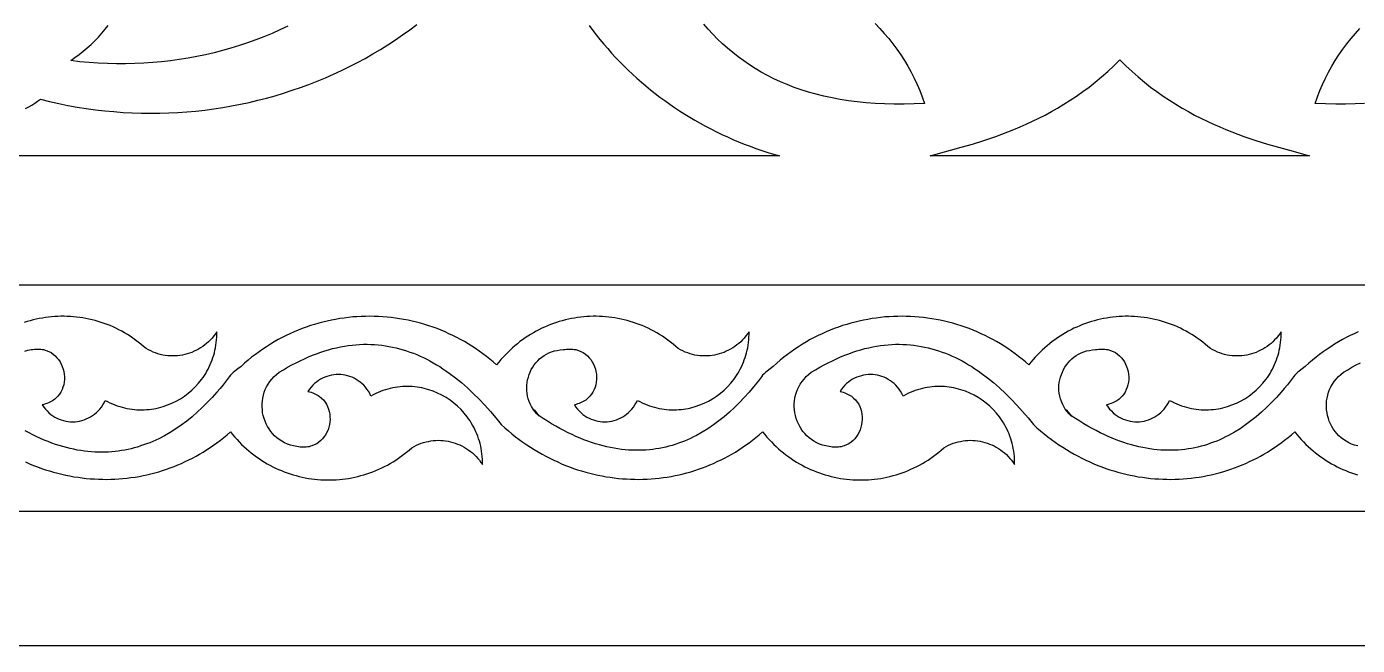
# Model space of a CAD drawing. Extents: x -445 to 570, y -1313 to 85.
# Drawn here: x -328.7 to -199.4, y -85 to -24.9 of the extents above; entities that cross this region are included whole.
import ezdxf

# ---------------------------------------------------------------- set-up
doc = ezdxf.new("R2010")
doc.units = 0
doc.layers.add('LAYER_1', color=18, linetype='CONTINUOUS')

msp = doc.modelspace()

# ---------------------------------------------------------------- linework, layer by layer
at = {"layer": 'LAYER_1'}
for points in [[(-445, -85), (445, -85), (445, 85), (-445, 85)], [(-222.46, -28.18), (-221.87, -28.76), (-221.27, -29.31), (-220.67, -29.83), (-220.07, -30.33), (-219.47, -30.81), (-218.86, -31.26), (-218.25, -31.69), (-217.64, -32.1), (-217.02, -32.48), (-216.41, -32.85), (-215.8, -33.2), (-215.19, -33.53), (-214.58, -33.84), (-213.97, -34.13), (-213.37, -34.41), (-212.76, -34.68), (-212.16, -34.93), (-211.57, -35.16), (-210.98, -35.38), (-210.4, -35.6), (-209.25, -35.99), (-208.13, -36.34), (-207.04, -36.66), (-205.99, -36.95), (-204.02, -37.5), (-222.46, -37.49), (-240.89, -37.5), (-238.92, -36.95), (-237.87, -36.66), (-236.78, -36.34), (-235.66, -35.99), (-235.09, -35.8), (-234.51, -35.6), (-233.93, -35.38), (-233.34, -35.16), (-232.75, -34.93), (-232.15, -34.68), (-231.55, -34.41), (-230.94, -34.13), (-230.33, -33.84), (-229.72, -33.53), (-229.11, -33.2), (-228.5, -32.85), (-227.89, -32.48), (-227.28, -32.1), (-226.66, -31.69), (-226.05, -31.26), (-225.45, -30.81), (-224.84, -30.33), (-224.24, -29.83), (-223.64, -29.31), (-223.05, -28.76)]]:
    msp.add_lwpolyline(points, close=True, dxfattribs=at)
for points in [[(-274.01, -24.85), (-273.67, -25.31), (-273.32, -25.76), (-272.96, -26.21), (-272.59, -26.65), (-272.21, -27.08), (-271.83, -27.51), (-271.44, -27.93), (-271.04, -28.35), (-270.64, -28.76), (-270.22, -29.16), (-269.8, -29.56), (-269.37, -29.95), (-268.94, -30.33), (-268.5, -30.7), (-268.05, -31.07), (-267.6, -31.43), (-267.13, -31.78), (-266.67, -32.13), (-266.19, -32.47), (-265.71, -32.8), (-265.23, -33.12), (-264.73, -33.43), (-264.23, -33.74), (-263.73, -34.04), (-263.22, -34.33), (-262.7, -34.61), (-262.18, -34.88), (-261.65, -35.15), (-261.12, -35.41), (-260.58, -35.66), (-260.04, -35.9), (-259.49, -36.13), (-258.94, -36.35), (-258.38, -36.56), (-257.81, -36.77), (-257.25, -36.96), (-256.67, -37.15), (-256.1, -37.33), (-255.51, -37.49), (-409.46, -37.5)], [(-328.76, -32.88), (-328.46, -32.72), (-328.16, -32.56), (-327.87, -32.38), (-327.59, -32.19), (-327.32, -31.99), (-326.43, -32.21), (-325.53, -32.41), (-324.64, -32.59), (-323.75, -32.75), (-322.86, -32.89), (-321.96, -33.01), (-321.07, -33.12), (-320.18, -33.2), (-319.29, -33.27), (-318.4, -33.31), (-317.51, -33.34), (-316.62, -33.35), (-315.73, -33.35), (-314.85, -33.32), (-313.97, -33.28), (-313.09, -33.22), (-312.22, -33.14), (-311.34, -33.04), (-310.48, -32.93), (-309.61, -32.8), (-308.75, -32.65), (-307.89, -32.48), (-307.04, -32.3), (-306.2, -32.1), (-305.35, -31.88), (-304.52, -31.65), (-303.69, -31.4), (-302.87, -31.13), (-302.05, -30.85), (-301.24, -30.55), (-300.43, -30.24), (-299.64, -29.91), (-298.85, -29.56), (-298.07, -29.2), (-297.29, -28.83), (-296.53, -28.43), (-295.77, -28.03), (-295.03, -27.6), (-294.29, -27.16), (-293.56, -26.71), (-292.84, -26.24), (-292.13, -25.76), (-291.44, -25.26), (-290.75, -24.75)], [(-303.29, -24.9), (-304.05, -25.26), (-304.82, -25.6), (-305.6, -25.93), (-306.39, -26.23), (-307.19, -26.52), (-307.99, -26.79), (-308.81, -27.04), (-309.63, -27.27), (-310.45, -27.48), (-311.29, -27.68), (-312.13, -27.85), (-312.97, -28.01), (-313.83, -28.14), (-314.68, -28.26), (-315.55, -28.36), (-316.41, -28.44), (-317.28, -28.5), (-318.16, -28.53), (-319.04, -28.55), (-319.92, -28.55), (-320.81, -28.53), (-321.7, -28.49), (-322.59, -28.43), (-323.48, -28.35), (-324.38, -28.25), (-323.96, -27.96), (-323.55, -27.65), (-323.15, -27.33), (-322.77, -27.01), (-322.4, -26.67), (-322.04, -26.32), (-321.69, -25.96), (-321.35, -25.59), (-321.03, -25.21), (-320.73, -24.83)], [(-246.24, -24.65), (-245.78, -25.12), (-245.34, -25.6), (-244.91, -26.1), (-244.5, -26.62), (-244.11, -27.14), (-243.74, -27.68), (-243.39, -28.23), (-243.05, -28.79), (-242.73, -29.37), (-242.43, -29.95), (-242.15, -30.55), (-241.89, -31.16), (-241.65, -31.77), (-241.43, -32.4), (-242.44, -32.44), (-243.42, -32.46), (-244.38, -32.46), (-245.31, -32.44), (-246.22, -32.4), (-247.1, -32.33), (-247.97, -32.24), (-248.81, -32.14), (-249.62, -32.01), (-250.42, -31.86), (-251.2, -31.7), (-251.95, -31.51), (-252.69, -31.31), (-253.4, -31.08), (-254.09, -30.84), (-254.77, -30.58), (-255.43, -30.3), (-256.06, -30.01), (-256.68, -29.69), (-257.29, -29.36), (-257.87, -29.02), (-258.44, -28.66), (-258.99, -28.28), (-259.53, -27.88), (-260.05, -27.47), (-260.56, -27.05), (-261.05, -26.61), (-261.53, -26.16), (-261.99, -25.69), (-262.44, -25.21), (-262.88, -24.72)], [(-198.69, -32.4), (-199.6, -32.44), (-200.53, -32.46), (-201.49, -32.46), (-202.47, -32.44), (-203.48, -32.4), (-203.26, -31.77), (-203.02, -31.16), (-202.76, -30.55), (-202.48, -29.95), (-202.18, -29.37), (-201.86, -28.79), (-201.53, -28.23), (-201.17, -27.68), (-200.8, -27.14), (-200.41, -26.62), (-200, -26.1), (-199.57, -25.6), (-199.13, -25.12)], [(-361.87, -50.01), (-310.18, -50.01), (-258.48, -50.01), (-206.79, -50.01), (-155.09, -50.01)], [(-328.84, -56.45), (-328.54, -56.36), (-328.21, -56.3), (-328.05, -56.28), (-327.89, -56.25), (-327.74, -56.24), (-327.59, -56.24), (-327.44, -56.24), (-327.29, -56.25), (-327.15, -56.27), (-327.02, -56.3), (-326.76, -56.37), (-326.51, -56.47), (-326.29, -56.59), (-326.07, -56.73), (-325.88, -56.89), (-325.71, -57.08), (-325.55, -57.27), (-325.41, -57.49), (-325.29, -57.71), (-325.19, -57.94), (-325.11, -58.19), (-325.05, -58.43), (-325.01, -58.69), (-324.99, -58.94), (-324.99, -59.2), (-325.02, -59.45), (-325.06, -59.7), (-325.13, -59.94), (-325.22, -60.18), (-325.34, -60.41), (-325.47, -60.63), (-325.64, -60.83), (-325.82, -61.02), (-325.93, -61.1), (-326.04, -61.19), (-326.15, -61.26), (-326.27, -61.34), (-326.4, -61.4), (-326.54, -61.47), (-326.68, -61.52), (-326.83, -61.57), (-326.98, -61.62), (-327.14, -61.65), (-327, -61.87), (-326.84, -62.07), (-326.67, -62.25), (-326.5, -62.42), (-326.31, -62.58), (-326.12, -62.72), (-325.92, -62.84), (-325.72, -62.95), (-325.51, -63.04), (-325.29, -63.12), (-325.08, -63.19), (-324.85, -63.24), (-324.63, -63.27), (-324.41, -63.29), (-324.18, -63.3), (-323.95, -63.29), (-323.73, -63.27), (-323.51, -63.23), (-323.29, -63.18), (-323.07, -63.11), (-322.86, -63.03), (-322.65, -62.93), (-322.45, -62.83), (-322.25, -62.7), (-322.06, -62.57), (-321.88, -62.41), (-321.71, -62.25), (-321.55, -62.07), (-321.4, -61.88), (-321.26, -61.67), (-321.14, -61.45), (-321.02, -61.22), (-320.79, -61.34), (-320.56, -61.46), (-320.32, -61.56), (-320.09, -61.66), (-319.85, -61.74), (-319.61, -61.82), (-319.38, -61.89), (-319.14, -61.95), (-318.9, -62.01), (-318.66, -62.05), (-318.42, -62.08), (-318.18, -62.11), (-317.95, -62.13), (-317.71, -62.14), (-317.47, -62.14), (-317.24, -62.14), (-317, -62.12), (-316.77, -62.1), (-316.54, -62.08), (-316.3, -62.04), (-316.08, -62), (-315.85, -61.95), (-315.4, -61.82), (-314.96, -61.67), (-314.54, -61.49), (-314.12, -61.29), (-313.72, -61.06), (-313.33, -60.8), (-312.96, -60.53), (-312.61, -60.22), (-312.27, -59.9), (-311.95, -59.55), (-311.66, -59.19), (-311.52, -59), (-311.39, -58.8), (-311.26, -58.6), (-311.14, -58.39), (-311.03, -58.19), (-310.92, -57.97), (-310.82, -57.75), (-310.72, -57.53), (-310.64, -57.3), (-310.56, -57.07), (-310.48, -56.84), (-310.42, -56.6), (-310.36, -56.35), (-310.31, -56.11), (-310.27, -55.86), (-310.23, -55.6), (-310.21, -55.35), (-310.19, -55.09), (-310.18, -54.82), (-310.18, -54.56), (-310.32, -54.77), (-310.48, -54.97), (-310.64, -55.17), (-310.81, -55.35), (-310.98, -55.53), (-311.17, -55.69), (-311.36, -55.84), (-311.55, -55.99), (-311.76, -56.12), (-311.96, -56.25), (-312.17, -56.36), (-312.39, -56.46), (-312.61, -56.56), (-312.84, -56.64), (-313.06, -56.71), (-313.29, -56.77), (-313.53, -56.82), (-313.76, -56.86), (-314, -56.89), (-314.24, -56.9), (-314.48, -56.91), (-314.72, -56.9), (-314.95, -56.89), (-315.19, -56.86), (-315.43, -56.82), (-315.67, -56.76), (-315.91, -56.7), (-316.14, -56.62), (-316.37, -56.53), (-316.6, -56.43), (-316.83, -56.32), (-317.05, -56.2), (-317.3, -55.98), (-317.55, -55.77), (-317.81, -55.56), (-318.07, -55.37), (-318.33, -55.18), (-318.6, -55), (-318.87, -54.83), (-319.14, -54.67), (-319.42, -54.51), (-319.7, -54.37), (-319.98, -54.23), (-320.26, -54.1), (-320.55, -53.97), (-320.84, -53.86), (-321.13, -53.75), (-321.42, -53.65), (-321.71, -53.56), (-322.01, -53.48), (-322.3, -53.4), (-322.6, -53.33), (-322.9, -53.27), (-323.2, -53.22), (-323.5, -53.17), (-323.81, -53.14), (-324.11, -53.11), (-324.41, -53.08), (-324.71, -53.07), (-325.02, -53.06), (-325.32, -53.06), (-325.62, -53.07), (-325.93, -53.09), (-326.23, -53.11), (-326.53, -53.14), (-326.83, -53.18), (-327.13, -53.23), (-327.43, -53.28), (-327.72, -53.35), (-328.02, -53.41), (-328.31, -53.49), (-328.6, -53.57), (-328.89, -53.67)], [(-199.29, -54.58), (-199.68, -54.75), (-200.07, -54.94), (-200.46, -55.13), (-200.84, -55.33), (-201.22, -55.55), (-201.59, -55.77), (-201.96, -56.01), (-202.33, -56.25), (-202.69, -56.5), (-203.05, -56.77), (-203.4, -57.04), (-203.75, -57.32), (-204.1, -57.61), (-204.44, -57.92), (-204.73, -58.16), (-205.04, -58.4), (-205.19, -58.53), (-205.33, -58.66), (-205.46, -58.79), (-205.58, -58.94), (-205.88, -59.33), (-206.17, -59.7), (-206.48, -60.07), (-206.78, -60.43), (-207.25, -60.95), (-207.72, -61.44), (-208.2, -61.92), (-208.69, -62.38), (-209.2, -62.81), (-209.72, -63.22), (-210.24, -63.61), (-210.78, -63.97), (-211.33, -64.31), (-211.89, -64.63), (-212.18, -64.77), (-212.47, -64.91), (-212.76, -65.04), (-213.05, -65.17), (-213.35, -65.28), (-213.65, -65.39), (-213.95, -65.49), (-214.25, -65.59), (-214.56, -65.67), (-214.87, -65.75), (-215.18, -65.82), (-215.5, -65.88), (-215.82, -65.94), (-216.14, -65.98), (-216.47, -66.02), (-216.8, -66.04), (-217.13, -66.06), (-217.46, -66.07), (-217.8, -66.07), (-218.14, -66.06), (-218.48, -66.04), (-218.83, -66.01), (-219.17, -65.98), (-219.53, -65.93), (-219.88, -65.87), (-220.24, -65.8), (-220.6, -65.72), (-220.96, -65.64), (-221.33, -65.54), (-221.7, -65.43), (-222.07, -65.31), (-222.45, -65.18), (-222.82, -65.04), (-223.2, -64.88), (-223.59, -64.72), (-223.98, -64.54), (-224.37, -64.36), (-224.76, -64.16), (-225.16, -63.95), (-225.56, -63.73), (-225.96, -63.49), (-226.36, -63.25), (-226.77, -62.99), (-227.18, -62.72), (-227.66, -62.14), (-227.17, -62.74), (-227.39, -62.52), (-227.58, -62.3), (-227.76, -62.06), (-227.91, -61.82), (-228.03, -61.57), (-228.14, -61.32), (-228.23, -61.06), (-228.3, -60.8), (-228.34, -60.53), (-228.37, -60.27), (-228.38, -60), (-228.37, -59.74), (-228.34, -59.48), (-228.29, -59.22), (-228.22, -58.96), (-228.14, -58.71), (-228.04, -58.47), (-227.93, -58.23), (-227.8, -58), (-227.65, -57.78), (-227.49, -57.58), (-227.31, -57.38), (-227.12, -57.2), (-226.92, -57.03), (-226.7, -56.87), (-226.47, -56.73), (-226.22, -56.61), (-225.97, -56.51), (-225.7, -56.43), (-225.42, -56.37), (-225.12, -56.32), (-224.82, -56.3), (-224.66, -56.28), (-224.5, -56.25), (-224.34, -56.24), (-224.19, -56.24), (-224.05, -56.24), (-223.9, -56.25), (-223.76, -56.27), (-223.62, -56.3), (-223.36, -56.37), (-223.12, -56.47), (-222.89, -56.59), (-222.68, -56.73), (-222.49, -56.89), (-222.31, -57.08), (-222.16, -57.27), (-222.02, -57.49), (-221.9, -57.71), (-221.8, -57.94), (-221.72, -58.19), (-221.65, -58.43), (-221.61, -58.69), (-221.6, -58.94), (-221.6, -59.2), (-221.62, -59.45), (-221.67, -59.7), (-221.74, -59.94), (-221.83, -60.18), (-221.94, -60.41), (-222.08, -60.63), (-222.24, -60.83), (-222.43, -61.02), (-222.53, -61.1), (-222.64, -61.19), (-222.76, -61.26), (-222.88, -61.34), (-223.01, -61.4), (-223.14, -61.47), (-223.29, -61.52), (-223.43, -61.57), (-223.59, -61.62), (-223.75, -61.65), (-223.6, -61.87), (-223.45, -62.07), (-223.28, -62.25), (-223.11, -62.42), (-222.92, -62.58), (-222.73, -62.72), (-222.53, -62.84), (-222.33, -62.95), (-222.12, -63.04), (-221.9, -63.12), (-221.68, -63.19), (-221.46, -63.24), (-221.24, -63.27), (-221.01, -63.29), (-220.79, -63.3), (-220.56, -63.29), (-220.34, -63.27), (-220.11, -63.23), (-219.89, -63.18), (-219.68, -63.11), (-219.46, -63.03), (-219.26, -62.93), (-219.05, -62.83), (-218.86, -62.7), (-218.67, -62.57), (-218.49, -62.41), (-218.32, -62.25), (-218.16, -62.07), (-218.01, -61.88), (-217.87, -61.67), (-217.74, -61.45), (-217.63, -61.22), (-217.4, -61.34), (-217.16, -61.46), (-216.93, -61.56), (-216.69, -61.66), (-216.46, -61.74), (-216.22, -61.82), (-215.98, -61.89), (-215.74, -61.95), (-215.51, -62.01), (-215.27, -62.05), (-215.03, -62.08), (-214.79, -62.11), (-214.55, -62.13), (-214.31, -62.14), (-214.08, -62.14), (-213.84, -62.14), (-213.61, -62.12), (-213.37, -62.1), (-213.14, -62.08), (-212.91, -62.04), (-212.68, -62), (-212.46, -61.95), (-212.01, -61.82), (-211.57, -61.67), (-211.14, -61.49), (-210.73, -61.29), (-210.32, -61.06), (-209.94, -60.8), (-209.57, -60.53), (-209.21, -60.22), (-208.88, -59.9), (-208.56, -59.55), (-208.27, -59.19), (-208.13, -59), (-208, -58.8), (-207.87, -58.6), (-207.75, -58.39), (-207.63, -58.19), (-207.53, -57.97), (-207.42, -57.75), (-207.33, -57.53), (-207.24, -57.3), (-207.16, -57.07), (-207.09, -56.84), (-207.02, -56.6), (-206.97, -56.35), (-206.92, -56.11), (-206.87, -55.86), (-206.84, -55.6), (-206.81, -55.35), (-206.8, -55.09), (-206.79, -54.82), (-206.79, -54.56), (-206.93, -54.77), (-207.08, -54.97), (-207.25, -55.17), (-207.42, -55.35), (-207.59, -55.53), (-207.77, -55.69), (-207.96, -55.84), (-208.16, -55.99), (-208.36, -56.12), (-208.57, -56.25), (-208.78, -56.36), (-209, -56.46), (-209.22, -56.56), (-209.44, -56.64), (-209.67, -56.71), (-209.9, -56.77), (-210.13, -56.82), (-210.37, -56.86), (-210.61, -56.89), (-210.84, -56.9), (-211.08, -56.91), (-211.32, -56.9), (-211.56, -56.89), (-211.8, -56.86), (-212.04, -56.82), (-212.28, -56.76), (-212.51, -56.7), (-212.75, -56.62), (-212.98, -56.53), (-213.21, -56.43), (-213.43, -56.32), (-213.66, -56.2), (-213.91, -55.98), (-214.16, -55.77), (-214.41, -55.56), (-214.67, -55.37), (-214.94, -55.18), (-215.2, -55), (-215.47, -54.83), (-215.75, -54.67), (-216.02, -54.51), (-216.3, -54.37), (-216.58, -54.23), (-216.87, -54.1), (-217.15, -53.97), (-217.44, -53.86), (-217.73, -53.75), (-218.03, -53.65), (-218.32, -53.56), (-218.61, -53.48), (-218.91, -53.4), (-219.21, -53.33), (-219.51, -53.27), (-219.81, -53.22), (-220.11, -53.17), (-220.41, -53.14), (-220.72, -53.11), (-221.02, -53.08), (-221.32, -53.07), (-221.62, -53.06), (-221.93, -53.06), (-222.23, -53.07), (-222.53, -53.09), (-222.83, -53.11), (-223.14, -53.14), (-223.44, -53.18), (-223.74, -53.23), (-224.03, -53.28), (-224.33, -53.35), (-224.63, -53.41), (-224.92, -53.49), (-225.21, -53.57), (-225.5, -53.67), (-225.79, -53.76), (-226.08, -53.87), (-226.36, -53.98), (-226.64, -54.11), (-226.92, -54.23), (-227.19, -54.37), (-227.47, -54.51), (-227.74, -54.66), (-228, -54.82), (-228.26, -54.98), (-228.52, -55.16), (-228.78, -55.34), (-229.03, -55.52), (-229.28, -55.72), (-229.52, -55.92), (-229.76, -56.13), (-230, -56.34), (-230.23, -56.56), (-230.45, -56.79), (-230.67, -57.03), (-230.89, -57.27), (-231.1, -57.52), (-231.3, -57.78), (-231.63, -57.49), (-231.96, -57.22), (-232.3, -56.95), (-232.64, -56.69), (-232.99, -56.44), (-233.34, -56.2), (-233.7, -55.96), (-234.06, -55.74), (-234.43, -55.52), (-234.8, -55.32), (-235.17, -55.12), (-235.55, -54.93), (-235.93, -54.75), (-236.32, -54.58), (-236.7, -54.42), (-237.09, -54.26), (-237.49, -54.12), (-237.88, -53.99), (-238.28, -53.86), (-238.68, -53.74), (-239.09, -53.64), (-239.49, -53.54), (-239.9, -53.45), (-240.31, -53.37), (-240.72, -53.3), (-241.13, -53.24), (-241.54, -53.19), (-241.96, -53.14), (-242.37, -53.11), (-242.79, -53.08), (-243.2, -53.07), (-243.62, -53.06), (-244.04, -53.07), (-244.45, -53.08), (-244.87, -53.1), (-245.29, -53.13), (-245.7, -53.18), (-246.12, -53.23), (-246.53, -53.29), (-246.95, -53.36), (-247.36, -53.43), (-247.77, -53.52), (-248.18, -53.62), (-248.59, -53.73), (-248.99, -53.85), (-249.39, -53.97), (-249.8, -54.11), (-250.2, -54.26), (-250.59, -54.41), (-250.99, -54.58), (-251.38, -54.75), (-251.77, -54.94), (-252.15, -55.13), (-252.53, -55.33), (-252.91, -55.55), (-253.29, -55.77), (-253.66, -56.01), (-254.03, -56.25), (-254.39, -56.5), (-254.75, -56.77), (-255.1, -57.04), (-255.45, -57.32), (-255.79, -57.61), (-256.13, -57.92), (-256.43, -58.16), (-256.73, -58.4), (-256.88, -58.53), (-257.02, -58.66), (-257.16, -58.79), (-257.28, -58.94), (-257.57, -59.33), (-257.87, -59.7), (-258.17, -60.07), (-258.48, -60.43), (-258.94, -60.95), (-259.41, -61.44), (-259.9, -61.92), (-260.39, -62.38), (-260.9, -62.81), (-261.41, -63.22), (-261.94, -63.61), (-262.48, -63.97), (-263.03, -64.31), (-263.59, -64.63), (-263.87, -64.77), (-264.16, -64.91), (-264.45, -65.04), (-264.75, -65.17), (-265.04, -65.28), (-265.34, -65.39), (-265.64, -65.49), (-265.95, -65.59), (-266.26, -65.67), (-266.57, -65.75), (-266.88, -65.82), (-267.2, -65.88), (-267.52, -65.94), (-267.84, -65.98), (-268.16, -66.02), (-268.49, -66.04), (-268.82, -66.06), (-269.16, -66.07), (-269.49, -66.07), (-269.83, -66.06), (-270.18, -66.04), (-270.52, -66.01), (-270.87, -65.98), (-271.22, -65.93), (-271.58, -65.87), (-271.93, -65.8), (-272.29, -65.72), (-272.66, -65.64), (-273.02, -65.54), (-273.39, -65.43), (-273.77, -65.31), (-274.14, -65.18), (-274.52, -65.04), (-274.9, -64.88), (-275.29, -64.72), (-275.67, -64.54), (-276.06, -64.36), (-276.46, -64.16), (-276.85, -63.95), (-277.25, -63.73), (-277.66, -63.49), (-278.06, -63.25), (-278.47, -62.99), (-278.88, -62.72), (-279.36, -62.14), (-278.87, -62.74), (-279.09, -62.52), (-279.28, -62.3), (-279.45, -62.06), (-279.6, -61.82), (-279.73, -61.57), (-279.84, -61.32), (-279.93, -61.06), (-279.99, -60.8), (-280.04, -60.53), (-280.07, -60.27), (-280.07, -60), (-280.06, -59.74), (-280.03, -59.48), (-279.99, -59.22), (-279.92, -58.96), (-279.84, -58.71), (-279.74, -58.47), (-279.63, -58.23), (-279.49, -58), (-279.35, -57.78), (-279.19, -57.58), (-279.01, -57.38), (-278.82, -57.2), (-278.61, -57.03), (-278.39, -56.87), (-278.16, -56.73), (-277.92, -56.61), (-277.66, -56.51), (-277.39, -56.43), (-277.11, -56.37), (-276.82, -56.32), (-276.52, -56.3), (-276.36, -56.28), (-276.2, -56.25), (-276.04, -56.24), (-275.89, -56.24), (-275.74, -56.24), (-275.6, -56.25), (-275.46, -56.27), (-275.32, -56.3), (-275.06, -56.37), (-274.82, -56.47), (-274.59, -56.59), (-274.38, -56.73), (-274.18, -56.89), (-274.01, -57.08), (-273.85, -57.27), (-273.71, -57.49), (-273.59, -57.71), (-273.49, -57.94), (-273.41, -58.19), (-273.35, -58.43), (-273.31, -58.69), (-273.29, -58.94), (-273.29, -59.2), (-273.32, -59.45), (-273.36, -59.7), (-273.43, -59.94), (-273.53, -60.18), (-273.64, -60.41), (-273.78, -60.63), (-273.94, -60.83), (-274.13, -61.02), (-274.23, -61.1), (-274.34, -61.19), (-274.46, -61.26), (-274.58, -61.34), (-274.71, -61.4), (-274.84, -61.47), (-274.98, -61.52), (-275.13, -61.57), (-275.28, -61.62), (-275.44, -61.65), (-275.3, -61.87), (-275.14, -62.07), (-274.98, -62.25), (-274.8, -62.42), (-274.62, -62.58), (-274.43, -62.72), (-274.23, -62.84), (-274.02, -62.95), (-273.81, -63.04), (-273.6, -63.12), (-273.38, -63.19), (-273.16, -63.24), (-272.93, -63.27), (-272.71, -63.29), (-272.48, -63.3), (-272.26, -63.29), (-272.03, -63.27), (-271.81, -63.23), (-271.59, -63.18), (-271.37, -63.11), (-271.16, -63.03), (-270.95, -62.93), (-270.75, -62.83), (-270.56, -62.7), (-270.37, -62.57), (-270.19, -62.41), (-270.02, -62.25), (-269.86, -62.07), (-269.71, -61.88), (-269.57, -61.67), (-269.44, -61.45), (-269.33, -61.22), (-269.09, -61.34), (-268.86, -61.46), (-268.63, -61.56), (-268.39, -61.66), (-268.15, -61.74), (-267.92, -61.82), (-267.68, -61.89), (-267.44, -61.95), (-267.2, -62.01), (-266.96, -62.05), (-266.72, -62.08), (-266.49, -62.11), (-266.25, -62.13), (-266.01, -62.14), (-265.77, -62.14), (-265.54, -62.14), (-265.3, -62.12), (-265.07, -62.1), (-264.84, -62.08), (-264.61, -62.04), (-264.38, -62), (-264.15, -61.95), (-263.7, -61.82), (-263.27, -61.67), (-262.84, -61.49), (-262.42, -61.29), (-262.02, -61.06), (-261.63, -60.8), (-261.26, -60.53), (-260.91, -60.22), (-260.57, -59.9), (-260.26, -59.55), (-259.96, -59.19), (-259.83, -59), (-259.69, -58.8), (-259.57, -58.6), (-259.44, -58.39), (-259.33, -58.19), (-259.22, -57.97), (-259.12, -57.75), (-259.03, -57.53), (-258.94, -57.3), (-258.86, -57.07), (-258.79, -56.84), (-258.72, -56.6), (-258.66, -56.35), (-258.61, -56.11), (-258.57, -55.86), (-258.54, -55.6), (-258.51, -55.35), (-258.49, -55.09), (-258.48, -54.82), (-258.48, -54.56), (-258.63, -54.77), (-258.78, -54.97), (-258.94, -55.17), (-259.11, -55.35), (-259.29, -55.53), (-259.47, -55.69), (-259.66, -55.84), (-259.86, -55.99), (-260.06, -56.12), (-260.27, -56.25), (-260.48, -56.36), (-260.69, -56.46), (-260.91, -56.56), (-261.14, -56.64), (-261.37, -56.71), (-261.6, -56.77), (-261.83, -56.82), (-262.07, -56.86), (-262.3, -56.89), (-262.54, -56.9), (-262.78, -56.91), (-263.02, -56.9), (-263.26, -56.89), (-263.5, -56.86), (-263.74, -56.82), (-263.97, -56.76), (-264.21, -56.7), (-264.44, -56.62), (-264.68, -56.53), (-264.91, -56.43), (-265.13, -56.32), (-265.35, -56.2), (-265.6, -55.98), (-265.85, -55.77), (-266.11, -55.56), (-266.37, -55.37), (-266.63, -55.18), (-266.9, -55), (-267.17, -54.83), (-267.44, -54.67), (-267.72, -54.51), (-268, -54.37), (-268.28, -54.23), (-268.56, -54.1), (-268.85, -53.97), (-269.14, -53.86), (-269.43, -53.75), (-269.72, -53.65), (-270.02, -53.56), (-270.31, -53.48), (-270.61, -53.4), (-270.91, -53.33), (-271.21, -53.27), (-271.51, -53.22), (-271.81, -53.17), (-272.11, -53.14), (-272.41, -53.11), (-272.71, -53.08), (-273.02, -53.07), (-273.32, -53.06), (-273.62, -53.06), (-273.93, -53.07), (-274.23, -53.09), (-274.53, -53.11), (-274.83, -53.14), (-275.13, -53.18), (-275.43, -53.23), (-275.73, -53.28), (-276.03, -53.35), (-276.32, -53.41), (-276.62, -53.49), (-276.91, -53.57), (-277.2, -53.67), (-277.49, -53.76), (-277.77, -53.87), (-278.06, -53.98), (-278.34, -54.11), (-278.61, -54.23), (-278.89, -54.37), (-279.16, -54.51), (-279.43, -54.66), (-279.7, -54.82), (-279.96, -54.98), (-280.22, -55.16), (-280.48, -55.34), (-280.73, -55.52), (-280.98, -55.72), (-281.22, -55.92), (-281.46, -56.13), (-281.69, -56.34), (-281.92, -56.56), (-282.15, -56.79), (-282.37, -57.03), (-282.58, -57.27), (-282.79, -57.52), (-283, -57.78), (-283.33, -57.49), (-283.66, -57.22), (-284, -56.95), (-284.34, -56.69), (-284.69, -56.44), (-285.04, -56.2), (-285.4, -55.96), (-285.76, -55.74), (-286.13, -55.52), (-286.5, -55.32), (-286.87, -55.12), (-287.25, -54.93), (-287.63, -54.75), (-288.01, -54.58), (-288.4, -54.42), (-288.79, -54.26), (-289.18, -54.12), (-289.58, -53.99), (-289.98, -53.86), (-290.38, -53.74), (-290.78, -53.64), (-291.19, -53.54), (-291.6, -53.45), (-292, -53.37), (-292.42, -53.3), (-292.83, -53.24), (-293.24, -53.19), (-293.65, -53.14), (-294.07, -53.11), (-294.48, -53.08), (-294.9, -53.07), (-295.32, -53.06), (-295.73, -53.07), (-296.15, -53.08), (-296.57, -53.1), (-296.98, -53.13), (-297.4, -53.18), (-297.81, -53.23), (-298.23, -53.29), (-298.64, -53.36), (-299.05, -53.43), (-299.46, -53.52), (-299.87, -53.62), (-300.28, -53.73), (-300.69, -53.85), (-301.09, -53.97), (-301.49, -54.11), (-301.89, -54.26), (-302.29, -54.41), (-302.68, -54.58), (-303.08, -54.75), (-303.46, -54.94), (-303.85, -55.13), (-304.23, -55.33), (-304.61, -55.55), (-304.98, -55.77), (-305.35, -56.01), (-305.72, -56.25), (-306.08, -56.5), (-306.44, -56.77), (-306.8, -57.04), (-307.15, -57.32), (-307.49, -57.61), (-307.83, -57.92), (-308.13, -58.16), (-308.43, -58.4), (-308.58, -58.53), (-308.72, -58.66), (-308.85, -58.79), (-308.98, -58.94), (-309.27, -59.33), (-309.57, -59.7), (-309.87, -60.07), (-310.18, -60.43), (-310.64, -60.95), (-311.11, -61.44), (-311.59, -61.92), (-312.09, -62.38), (-312.59, -62.81), (-313.1, -63.23), (-313.63, -63.62), (-314.16, -63.99), (-314.71, -64.33), (-315.27, -64.65), (-315.83, -64.94), (-316.41, -65.21), (-316.7, -65.33), (-317, -65.44), (-317.29, -65.55), (-317.59, -65.65), (-317.89, -65.75), (-318.2, -65.83), (-318.5, -65.91), (-318.81, -65.98), (-319.12, -66.04), (-319.44, -66.1), (-319.75, -66.15), (-320.07, -66.18), (-320.39, -66.21), (-320.72, -66.24), (-321.04, -66.25), (-321.37, -66.25), (-321.7, -66.25), (-322.04, -66.24), (-322.37, -66.22), (-322.71, -66.19), (-323.05, -66.15), (-323.39, -66.1), (-323.74, -66.04), (-324.08, -65.97), (-324.43, -65.89), (-324.78, -65.81), (-325.14, -65.71), (-325.49, -65.6), (-325.85, -65.49), (-326.21, -65.36), (-326.57, -65.22), (-326.94, -65.07), (-327.3, -64.92), (-327.67, -64.75), (-328.04, -64.57), (-328.42, -64.38), (-328.79, -64.18)], [(-328.77, -67.2), (-328.38, -67.37), (-327.99, -67.53), (-327.61, -67.68), (-327.22, -67.82), (-326.82, -67.95), (-326.43, -68.07), (-326.04, -68.19), (-325.64, -68.3), (-325.25, -68.39), (-324.85, -68.48), (-324.46, -68.56), (-324.06, -68.63), (-323.66, -68.69), (-323.26, -68.75), (-322.86, -68.79), (-322.47, -68.83), (-322.07, -68.85), (-321.67, -68.87), (-321.27, -68.88), (-320.88, -68.89), (-320.48, -68.88), (-320.09, -68.86), (-319.69, -68.84), (-319.3, -68.81), (-318.91, -68.77), (-318.52, -68.72), (-318.13, -68.66), (-317.74, -68.6), (-317.35, -68.52), (-316.97, -68.44), (-316.59, -68.35), (-316.21, -68.25), (-315.83, -68.15), (-315.45, -68.03), (-315.08, -67.91), (-314.71, -67.78), (-314.34, -67.64), (-313.98, -67.49), (-313.61, -67.34), (-313.25, -67.17), (-312.9, -67), (-312.55, -66.82), (-312.2, -66.64), (-311.85, -66.44), (-311.51, -66.24), (-311.17, -66.03), (-310.84, -65.81), (-310.5, -65.58), (-310.18, -65.35), (-309.84, -65.09), (-309.51, -64.83), (-309.18, -64.56), (-308.85, -64.28), (-308.65, -64.53), (-308.44, -64.78), (-308.22, -65.02), (-308, -65.26), (-307.78, -65.49), (-307.55, -65.71), (-307.31, -65.92), (-307.07, -66.13), (-306.83, -66.33), (-306.58, -66.52), (-306.33, -66.7), (-306.07, -66.88), (-305.82, -67.05), (-305.55, -67.21), (-305.29, -67.37), (-305.02, -67.52), (-304.75, -67.66), (-304.47, -67.8), (-304.19, -67.92), (-303.91, -68.04), (-303.63, -68.15), (-303.34, -68.26), (-303.06, -68.36), (-302.77, -68.45), (-302.48, -68.53), (-302.18, -68.61), (-301.89, -68.67), (-301.59, -68.73), (-301.29, -68.79), (-301, -68.83), (-300.7, -68.87), (-300.4, -68.9), (-300.09, -68.93), (-299.79, -68.94), (-299.49, -68.95), (-299.19, -68.95), (-298.89, -68.94), (-298.58, -68.93), (-298.28, -68.9), (-297.98, -68.87), (-297.68, -68.84), (-297.38, -68.79), (-297.08, -68.74), (-296.78, -68.68), (-296.48, -68.61), (-296.19, -68.53), (-295.89, -68.45), (-295.6, -68.36), (-295.31, -68.26), (-295.02, -68.15), (-294.73, -68.03), (-294.45, -67.91), (-294.16, -67.78), (-293.88, -67.64), (-293.6, -67.5), (-293.33, -67.34), (-293.06, -67.18), (-292.79, -67.01), (-292.52, -66.83), (-292.26, -66.64), (-292, -66.45), (-291.74, -66.25), (-291.49, -66.04), (-291.24, -65.82), (-291.02, -65.69), (-290.8, -65.58), (-290.57, -65.48), (-290.33, -65.39), (-290.1, -65.31), (-289.86, -65.25), (-289.63, -65.2), (-289.39, -65.16), (-289.15, -65.13), (-288.91, -65.11), (-288.67, -65.1), (-288.43, -65.11), (-288.19, -65.13), (-287.96, -65.15), (-287.72, -65.19), (-287.49, -65.24), (-287.26, -65.3), (-287.03, -65.37), (-286.81, -65.46), (-286.58, -65.55), (-286.37, -65.65), (-286.16, -65.77), (-285.95, -65.89), (-285.75, -66.02), (-285.55, -66.17), (-285.36, -66.32), (-285.18, -66.49), (-285, -66.66), (-284.83, -66.85), (-284.67, -67.04), (-284.52, -67.24), (-284.37, -67.45), (-284.37, -67.19), (-284.38, -66.93), (-284.4, -66.67), (-284.43, -66.41), (-284.46, -66.15), (-284.5, -65.9), (-284.55, -65.66), (-284.61, -65.42), (-284.68, -65.18), (-284.75, -64.94), (-284.83, -64.71), (-284.92, -64.48), (-285.01, -64.26), (-285.11, -64.04), (-285.22, -63.83), (-285.34, -63.62), (-285.46, -63.41), (-285.58, -63.21), (-285.72, -63.02), (-285.85, -62.83), (-286.15, -62.46), (-286.46, -62.11), (-286.8, -61.79), (-287.15, -61.49), (-287.52, -61.21), (-287.91, -60.95), (-288.31, -60.72), (-288.73, -60.52), (-289.16, -60.34), (-289.59, -60.19), (-290.04, -60.07), (-290.27, -60.02), (-290.5, -59.97), (-290.73, -59.94), (-290.96, -59.91), (-291.19, -59.89), (-291.43, -59.88), (-291.67, -59.87), (-291.9, -59.87), (-292.14, -59.88), (-292.38, -59.9), (-292.62, -59.93), (-292.85, -59.96), (-293.09, -60.01), (-293.33, -60.06), (-293.57, -60.12), (-293.81, -60.19), (-294.04, -60.27), (-294.28, -60.36), (-294.52, -60.45), (-294.75, -60.56), (-294.98, -60.67), (-295.22, -60.8), (-295.33, -60.56), (-295.46, -60.34), (-295.6, -60.13), (-295.75, -59.94), (-295.91, -59.76), (-296.08, -59.6), (-296.26, -59.45), (-296.45, -59.31), (-296.64, -59.19), (-296.84, -59.08), (-297.05, -58.98), (-297.26, -58.9), (-297.48, -58.84), (-297.7, -58.78), (-297.92, -58.75), (-298.15, -58.72), (-298.37, -58.71), (-298.6, -58.72), (-298.82, -58.74), (-299.05, -58.78), (-299.27, -58.83), (-299.49, -58.89), (-299.7, -58.97), (-299.91, -59.06), (-300.12, -59.17), (-300.32, -59.3), (-300.51, -59.44), (-300.69, -59.59), (-300.87, -59.76), (-301.03, -59.94), (-301.19, -60.14), (-301.34, -60.36), (-301.17, -60.4), (-301.02, -60.44), (-300.87, -60.49), (-300.73, -60.55), (-300.6, -60.61), (-300.47, -60.68), (-300.35, -60.75), (-300.23, -60.83), (-300.02, -61), (-299.83, -61.18), (-299.67, -61.39), (-299.53, -61.6), (-299.42, -61.83), (-299.32, -62.07), (-299.26, -62.31), (-299.21, -62.56), (-299.19, -62.82), (-299.18, -63.07), (-299.2, -63.33), (-299.24, -63.58), (-299.3, -63.83), (-299.38, -64.07), (-299.48, -64.3), (-299.6, -64.53), (-299.74, -64.74), (-299.9, -64.94), (-300.08, -65.12), (-300.27, -65.28), (-300.48, -65.43), (-300.71, -65.55), (-300.95, -65.64), (-301.08, -65.68), (-301.21, -65.72), (-301.35, -65.74), (-301.49, -65.76), (-301.63, -65.77), (-301.78, -65.78), (-301.93, -65.77), (-302.09, -65.76), (-302.25, -65.74), (-302.41, -65.71), (-302.73, -65.65), (-303.04, -65.57), (-303.33, -65.46), (-303.61, -65.34), (-303.87, -65.19), (-304.12, -65.03), (-304.35, -64.86), (-304.57, -64.66), (-304.76, -64.45), (-304.95, -64.23), (-305.11, -64), (-305.26, -63.76), (-305.39, -63.5), (-305.5, -63.24), (-305.59, -62.97), (-305.67, -62.7), (-305.73, -62.42), (-305.76, -62.14), (-305.78, -61.85), (-305.78, -61.57), (-305.76, -61.28), (-305.72, -61), (-305.66, -60.71), (-305.57, -60.44), (-305.47, -60.16), (-305.34, -59.9), (-305.2, -59.64), (-305.03, -59.39), (-304.84, -59.15), (-304.62, -58.92), (-304.39, -58.71), (-304.13, -58.5), (-303.71, -58.25), (-303.3, -58.01), (-302.89, -57.78), (-302.48, -57.57), (-302.08, -57.37), (-301.68, -57.18), (-301.28, -57), (-300.88, -56.84), (-300.49, -56.69), (-300.09, -56.55), (-299.7, -56.42), (-299.32, -56.31), (-298.93, -56.2), (-298.55, -56.11), (-298.17, -56.03), (-297.79, -55.96), (-297.42, -55.9), (-297.05, -55.86), (-296.68, -55.82), (-296.31, -55.8), (-295.94, -55.78), (-295.58, -55.78), (-295.22, -55.79), (-294.86, -55.8), (-294.51, -55.83), (-294.16, -55.87), (-293.81, -55.92), (-293.46, -55.98), (-293.11, -56.05), (-292.77, -56.12), (-292.43, -56.21), (-292.09, -56.31), (-291.76, -56.41), (-291.42, -56.53), (-291.09, -56.65), (-290.76, -56.78), (-290.44, -56.92), (-290.12, -57.07), (-289.79, -57.23), (-289.48, -57.4), (-289.16, -57.57), (-288.85, -57.76), (-288.53, -57.95), (-288.23, -58.15), (-287.92, -58.35), (-287.62, -58.57), (-287.01, -59.02), (-286.42, -59.5), (-285.84, -60.01), (-285.27, -60.54), (-284.71, -61.1), (-284.16, -61.69), (-283.61, -62.3), (-283.08, -62.93), (-282.56, -63.58), (-282.21, -63.89), (-281.86, -64.19), (-281.51, -64.47), (-281.16, -64.75), (-280.8, -65.02), (-280.44, -65.28), (-280.07, -65.53), (-279.71, -65.77), (-279.34, -66), (-278.97, -66.22), (-278.59, -66.44), (-278.21, -66.64), (-277.84, -66.84), (-277.45, -67.02), (-277.07, -67.2), (-276.69, -67.37), (-276.3, -67.53), (-275.91, -67.68), (-275.52, -67.82), (-275.13, -67.95), (-274.74, -68.07), (-274.34, -68.19), (-273.95, -68.3), (-273.55, -68.39), (-273.16, -68.48), (-272.76, -68.56), (-272.36, -68.63), (-271.96, -68.69), (-271.57, -68.75), (-271.17, -68.79), (-270.77, -68.83), (-270.37, -68.85), (-269.98, -68.87), (-269.58, -68.88), (-269.18, -68.89), (-268.79, -68.88), (-268.39, -68.86), (-268, -68.84), (-267.6, -68.81), (-267.21, -68.77), (-266.82, -68.72), (-266.43, -68.66), (-266.04, -68.6), (-265.66, -68.52), (-265.27, -68.44), (-264.89, -68.35), (-264.51, -68.25), (-264.13, -68.15), (-263.76, -68.03), (-263.38, -67.91), (-263.01, -67.78), (-262.65, -67.64), (-262.28, -67.49), (-261.92, -67.34), (-261.56, -67.17), (-261.2, -67), (-260.85, -66.82), (-260.5, -66.64), (-260.15, -66.44), (-259.81, -66.24), (-259.47, -66.03), (-259.14, -65.81), (-258.81, -65.58), (-258.48, -65.35), (-258.14, -65.09), (-257.81, -64.83), (-257.48, -64.56), (-257.16, -64.28), (-256.95, -64.53), (-256.74, -64.78), (-256.53, -65.02), (-256.31, -65.26), (-256.08, -65.49), (-255.85, -65.71), (-255.62, -65.92), (-255.38, -66.13), (-255.13, -66.33), (-254.89, -66.52), (-254.63, -66.7), (-254.38, -66.88), (-254.12, -67.05), (-253.86, -67.21), (-253.59, -67.37), (-253.32, -67.52), (-253.05, -67.66), (-252.77, -67.8), (-252.5, -67.92), (-252.22, -68.04), (-251.93, -68.15), (-251.65, -68.26), (-251.36, -68.36), (-251.07, -68.45), (-250.78, -68.53), (-250.49, -68.61), (-250.19, -68.67), (-249.89, -68.73), (-249.6, -68.79), (-249.3, -68.83), (-249, -68.87), (-248.7, -68.9), (-248.4, -68.93), (-248.1, -68.94), (-247.79, -68.95), (-247.49, -68.95), (-247.19, -68.94), (-246.89, -68.93), (-246.59, -68.9), (-246.28, -68.87), (-245.98, -68.84), (-245.68, -68.79), (-245.38, -68.74), (-245.08, -68.68), (-244.79, -68.61), (-244.49, -68.53), (-244.2, -68.45), (-243.9, -68.36), (-243.61, -68.26), (-243.32, -68.15), (-243.03, -68.03), (-242.75, -67.91), (-242.47, -67.78), (-242.18, -67.64), (-241.91, -67.5), (-241.63, -67.34), (-241.36, -67.18), (-241.09, -67.01), (-240.82, -66.83), (-240.56, -66.64), (-240.3, -66.45), (-240.05, -66.25), (-239.8, -66.04), (-239.55, -65.82), (-239.32, -65.69), (-239.1, -65.58), (-238.87, -65.48), (-238.64, -65.39), (-238.4, -65.31), (-238.17, -65.25), (-237.93, -65.2), (-237.69, -65.16), (-237.45, -65.13), (-237.21, -65.11), (-236.97, -65.1), (-236.73, -65.11), (-236.5, -65.13), (-236.26, -65.15), (-236.02, -65.19), (-235.79, -65.24), (-235.56, -65.3), (-235.33, -65.37), (-235.11, -65.46), (-234.89, -65.55), (-234.67, -65.65), (-234.46, -65.77), (-234.25, -65.89), (-234.05, -66.02), (-233.86, -66.17), (-233.67, -66.32), (-233.48, -66.49), (-233.31, -66.66), (-233.14, -66.85), (-232.98, -67.04), (-232.82, -67.24), (-232.68, -67.45), (-232.68, -67.19), (-232.69, -66.93), (-232.7, -66.67), (-232.73, -66.41), (-232.76, -66.15), (-232.81, -65.9), (-232.86, -65.66), (-232.91, -65.42), (-232.98, -65.18), (-233.05, -64.94), (-233.13, -64.71), (-233.22, -64.48), (-233.32, -64.26), (-233.42, -64.04), (-233.52, -63.83), (-233.64, -63.62), (-233.76, -63.41), (-233.89, -63.21), (-234.02, -63.02), (-234.16, -62.83), (-234.45, -62.46), (-234.77, -62.11), (-235.1, -61.79), (-235.46, -61.49), (-235.83, -61.21), (-236.21, -60.95), (-236.62, -60.72), (-237.03, -60.52), (-237.46, -60.34), (-237.9, -60.19), (-238.35, -60.07), (-238.57, -60.02), (-238.8, -59.97), (-239.03, -59.94), (-239.26, -59.91), (-239.5, -59.89), (-239.73, -59.88), (-239.97, -59.87), (-240.21, -59.87), (-240.44, -59.88), (-240.68, -59.9), (-240.92, -59.93), (-241.16, -59.96), (-241.4, -60.01), (-241.63, -60.06), (-241.87, -60.12), (-242.11, -60.19), (-242.35, -60.27), (-242.58, -60.36), (-242.82, -60.45), (-243.05, -60.56), (-243.29, -60.67), (-243.52, -60.8), (-243.63, -60.56), (-243.76, -60.34), (-243.9, -60.13), (-244.05, -59.94), (-244.21, -59.76), (-244.38, -59.6), (-244.56, -59.45), (-244.75, -59.31), (-244.95, -59.19), (-245.15, -59.08), (-245.35, -58.98), (-245.57, -58.9), (-245.78, -58.84), (-246, -58.78), (-246.23, -58.75), (-246.45, -58.72), (-246.68, -58.71), (-246.9, -58.72), (-247.13, -58.74), (-247.35, -58.78), (-247.57, -58.83), (-247.79, -58.89), (-248.01, -58.97), (-248.22, -59.06), (-248.42, -59.17), (-248.62, -59.3), (-248.81, -59.44), (-249, -59.59), (-249.17, -59.76), (-249.34, -59.94), (-249.49, -60.14), (-249.64, -60.36), (-249.48, -60.4), (-249.32, -60.44), (-249.18, -60.49), (-249.03, -60.55), (-248.9, -60.61), (-248.77, -60.68), (-248.65, -60.75), (-248.53, -60.83), (-248.32, -61), (-248.13, -61.18), (-247.97, -61.39), (-247.83, -61.6), (-247.72, -61.83), (-247.63, -62.07), (-247.56, -62.31), (-247.51, -62.56), (-247.49, -62.82), (-247.49, -63.07), (-247.51, -63.33), (-247.55, -63.58), (-247.61, -63.83), (-247.69, -64.07), (-247.79, -64.3), (-247.91, -64.53), (-248.05, -64.74), (-248.2, -64.94), (-248.38, -65.12), (-248.57, -65.28), (-248.78, -65.43), (-249.01, -65.55), (-249.25, -65.64), (-249.38, -65.68), (-249.52, -65.72), (-249.65, -65.74), (-249.79, -65.76), (-249.94, -65.77), (-250.08, -65.78), (-250.24, -65.77), (-250.39, -65.76), (-250.55, -65.74), (-250.71, -65.71), (-251.03, -65.65), (-251.34, -65.57), (-251.64, -65.46), (-251.91, -65.34), (-252.18, -65.19), (-252.42, -65.03), (-252.65, -64.86), (-252.87, -64.66), (-253.07, -64.45), (-253.25, -64.23), (-253.41, -64), (-253.56, -63.76), (-253.69, -63.5), (-253.8, -63.24), (-253.9, -62.97), (-253.97, -62.7), (-254.03, -62.42), (-254.07, -62.14), (-254.09, -61.85), (-254.08, -61.57), (-254.06, -61.28), (-254.02, -61), (-253.96, -60.71), (-253.88, -60.44), (-253.77, -60.16), (-253.65, -59.9), (-253.5, -59.64), (-253.33, -59.39), (-253.14, -59.15), (-252.93, -58.92), (-252.69, -58.71), (-252.43, -58.5), (-252.02, -58.25), (-251.6, -58.01), (-251.19, -57.78), (-250.79, -57.57), (-250.38, -57.37), (-249.98, -57.18), (-249.58, -57), (-249.18, -56.84), (-248.79, -56.69), (-248.4, -56.55), (-248.01, -56.42), (-247.62, -56.31), (-247.24, -56.2), (-246.85, -56.11), (-246.47, -56.03), (-246.1, -55.96), (-245.72, -55.9), (-245.35, -55.86), (-244.98, -55.82), (-244.61, -55.8), (-244.25, -55.78), (-243.89, -55.78), (-243.53, -55.79), (-243.17, -55.8), (-242.81, -55.83), (-242.46, -55.87), (-242.11, -55.92), (-241.76, -55.98), (-241.42, -56.05), (-241.07, -56.12), (-240.73, -56.21), (-240.4, -56.31), (-240.06, -56.41), (-239.73, -56.53), (-239.4, -56.65), (-239.07, -56.78), (-238.74, -56.92), (-238.42, -57.07), (-238.1, -57.23), (-237.78, -57.4), (-237.46, -57.57), (-237.15, -57.76), (-236.84, -57.95), (-236.53, -58.15), (-236.22, -58.35), (-235.92, -58.57), (-235.32, -59.02), (-234.73, -59.5), (-234.15, -60.01), (-233.57, -60.54), (-233.01, -61.1), (-232.46, -61.69), (-231.92, -62.3), (-231.38, -62.93), (-230.86, -63.58), (-230.52, -63.89), (-230.17, -64.19), (-229.82, -64.47), (-229.46, -64.75), (-229.1, -65.02), (-228.74, -65.28), (-228.38, -65.53), (-228.01, -65.77), (-227.64, -66), (-227.27, -66.22), (-226.89, -66.44), (-226.52, -66.64), (-226.14, -66.84), (-225.76, -67.02), (-225.37, -67.2), (-224.99, -67.37), (-224.6, -67.53), (-224.21, -67.68), (-223.82, -67.82), (-223.43, -67.95), (-223.04, -68.07), (-222.65, -68.19), (-222.25, -68.3), (-221.86, -68.39), (-221.46, -68.48), (-221.06, -68.56), (-220.67, -68.63), (-220.27, -68.69), (-219.87, -68.75), (-219.47, -68.79), (-219.07, -68.83), (-218.68, -68.85), (-218.28, -68.87), (-217.88, -68.88), (-217.49, -68.89), (-217.09, -68.88), (-216.69, -68.86), (-216.3, -68.84), (-215.91, -68.81), (-215.52, -68.77), (-215.12, -68.72), (-214.74, -68.66), (-214.35, -68.6), (-213.96, -68.52), (-213.58, -68.44), (-213.19, -68.35), (-212.81, -68.25), (-212.44, -68.15), (-212.06, -68.03), (-211.69, -67.91), (-211.32, -67.78), (-210.95, -67.64), (-210.58, -67.49), (-210.22, -67.34), (-209.86, -67.17), (-209.51, -67), (-209.15, -66.82), (-208.8, -66.64), (-208.46, -66.44), (-208.11, -66.24), (-207.78, -66.03), (-207.44, -65.81), (-207.11, -65.58), (-206.79, -65.35), (-206.45, -65.09), (-206.11, -64.83), (-205.78, -64.56), (-205.46, -64.28), (-205.26, -64.53), (-205.05, -64.78), (-204.83, -65.02), (-204.61, -65.26), (-204.38, -65.49), (-204.15, -65.71), (-203.92, -65.92), (-203.68, -66.13), (-203.44, -66.33), (-203.19, -66.52), (-202.94, -66.7), (-202.68, -66.88), (-202.42, -67.05), (-202.16, -67.21), (-201.89, -67.37), (-201.62, -67.52), (-201.35, -67.66), (-201.08, -67.8), (-200.8, -67.92), (-200.52, -68.04), (-200.24, -68.15), (-199.95, -68.26), (-199.66, -68.36), (-199.37, -68.45)], [(-199.34, -65.65), (-199.65, -65.57), (-199.94, -65.46), (-200.22, -65.34), (-200.48, -65.19), (-200.73, -65.03), (-200.96, -64.86), (-201.17, -64.66), (-201.37, -64.45), (-201.55, -64.23), (-201.72, -64), (-201.87, -63.76), (-202, -63.5), (-202.11, -63.24), (-202.2, -62.97), (-202.28, -62.7), (-202.33, -62.42), (-202.37, -62.14), (-202.39, -61.85), (-202.39, -61.57), (-202.37, -61.28), (-202.32, -61), (-202.26, -60.71), (-202.18, -60.44), (-202.08, -60.16), (-201.95, -59.9), (-201.8, -59.64), (-201.63, -59.39), (-201.44, -59.15), (-201.23, -58.92), (-200.99, -58.71), (-200.73, -58.5), (-200.32, -58.25), (-199.91, -58.01), (-199.5, -57.78), (-199.09, -57.57)], [(-155.09, -72.01), (-206.79, -72.01), (-258.48, -72.01), (-310.18, -72.01), (-361.87, -72.01)]]:
    msp.add_lwpolyline(points, dxfattribs=at)

doc.saveas('drawing.dxf')
